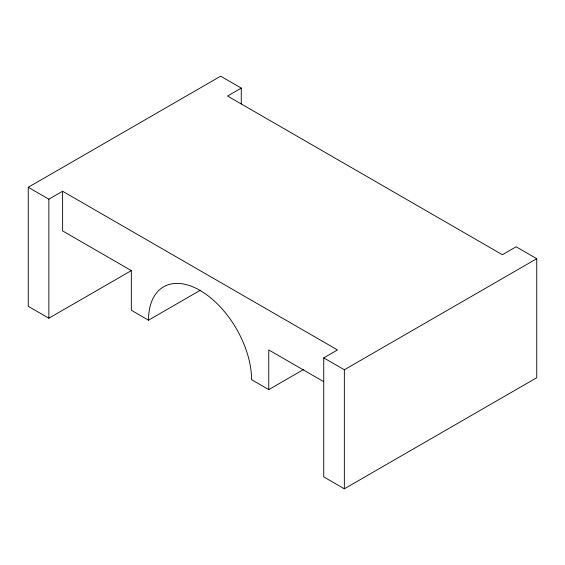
<?xml version="1.0" encoding="UTF-8"?>
<svg xmlns="http://www.w3.org/2000/svg" width="565" height="565" viewBox="0 0 565 565"><rect width="100%" height="100%" fill="white"/><g stroke="black" fill="none" stroke-linecap="round" stroke-linejoin="round"><path stroke-width="0.85" d="M200.42 290.212L148.503 320.193L131.327 310.27L131.327 270.6L48.865 318.208L28.25 306.308L28.25 187.283L220.654 76.197L241.269 88.105L241.269 103.974M28.25 187.283L48.865 199.184L62.609 191.253L337.474 349.94L323.731 357.878L323.731 476.895L344.346 488.803L536.75 377.717L536.75 258.692L516.135 246.792L502.391 254.73L227.526 96.036L241.269 88.105M148.503 320.193A72.885 42.078 60 0 1 200.038 290.431A72.885 42.078 60 0 1 251.58 379.701L268.756 389.617L303.878 369.341M323.731 357.878L344.346 369.778L536.75 258.692M131.327 270.6L62.609 230.923L62.609 191.253M323.731 381.679L268.756 349.947L268.756 389.617M344.346 369.778L344.346 488.803M48.865 199.184L48.865 318.208"/></g></svg>
